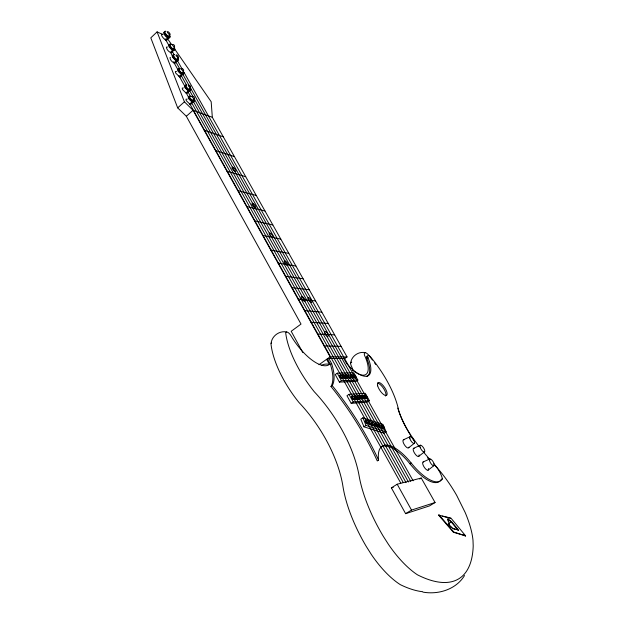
<?xml version="1.0" encoding="UTF-8"?>
<svg xmlns="http://www.w3.org/2000/svg" width="624" height="624" viewBox="0 0 624 624"><rect width="100%" height="100%" fill="white"/><g stroke="black" fill="none" stroke-linecap="round" stroke-linejoin="round"><path stroke-width="0.94" d="M173.144 56.644C172.895 58.001 176.21 61.37 176.53 59.389M169.712 34.538L168.893 34.039A1.934 0.601 48 0 1 167.411 31.707A1.934 0.601 48 0 1 169.4 32.908A1.934 0.601 48 0 1 169.712 34.538L169.517 37.105L168.94 37.651L167.294 36.66A3.861 1.201 47.9 0 1 164.681 33.524A3.861 1.201 47.9 0 1 164.713 31.746M174.548 47.065C175.516 43.688 169.096 43.368 174.548 47.065L174.322 49.608L173.729 50.154L171.077 48.251L169.502 46.121L169.182 44.624L170.282 44.546M178.16 57.509C179.197 54.187 172.708 53.882 178.16 57.509L177.902 60.021L177.31 60.567L174.658 58.711L173.098 56.628L172.801 55.146L173.917 55.068M183.565 71.222C184.696 67.977 178.113 67.704 183.565 71.222L183.269 73.702L182.668 74.256L181.997 73.975L178.495 70.418L178.23 68.975L179.361 68.897M190.429 87.641C191.677 84.49 184.993 84.248 190.429 87.641L190.102 90.074L189.485 90.62L188.807 90.355L185.991 87.906L185.063 86.096L185.546 85.301M194.243 98.678C195.569 95.597 188.807 95.371 194.243 98.678L193.877 101.088L193.261 101.642L192.582 101.384L189.774 98.998L188.869 97.227L189.384 96.439M271.081 343.473C271.666 336.071 279.404 330.385 286.642 331.999M169.377 34.382L168.269 37.346M174.213 46.917L173.059 49.858M177.824 57.361L176.631 60.278M350.665 363.028C351.406 356.164 358.621 351.086 365.336 352.685M183.23 71.081L181.997 73.975M190.094 87.5L188.807 90.355M193.908 98.553L192.582 101.384M171.873 52.338L171.623 52.751C169.073 52.385 166.639 49.663 166.39 47.128L167.513 47.042M178.152 60.169L177.31 60.567M175.438 62.767L175.172 63.172C172.653 62.852 170.188 60.177 169.978 57.665L170.391 57.424M464.552 575.492C456.089 589.43 438.493 594.867 422.971 592.121M186.311 93.124L188.651 97.352M162.926 34.546L157.092 31.879L150.797 37.846L177.676 107.866L186.334 116.259L301.018 324.074L291.197 331.282L302.819 352.552M164.954 33.368L165.352 35.17L167.248 36.949L167.825 36.403L165.929 34.624M167.248 36.949L168.012 36.488M162.685 34.406A3.931 1.232 47.9 0 0 161.702 35.56A3.931 1.232 47.9 0 0 164.596 39.25L165.586 39.944L167.716 37.939L168.394 38.251A3.939 1.225 47.9 0 0 169.073 37.066M165.586 39.944L166.265 40.248L168.394 38.251M170.258 46.082C168.293 46.129 171.116 49.101 172.037 49.483L172.63 48.929M172.037 49.483L172.817 49.015M170.336 52.455L172.497 50.45L173.776 50.747L173.885 49.585M171.023 52.759L173.183 50.755M175.617 59.927L176.218 59.374M176.046 60.107L176.639 59.561M173.878 62.891L176.062 60.879L177.356 61.168L177.489 60.021M174.572 63.18L176.748 61.175M178.823 70.294L179.127 71.994L180.983 73.64L181.592 73.094L179.728 71.44M180.983 73.64L182.013 73.265M176.53 71.409L175.367 71.503L175.64 72.977L179.205 76.588L181.412 74.576L182.715 74.849L182.879 73.726M179.205 76.588L179.891 76.869L182.107 74.857M185.702 86.822L185.39 87.337L185.968 88.468L187.808 90.051L188.425 89.505L187.762 89.092M187.808 90.051L188.612 89.575M183.401 87.968L182.224 88.062L182.458 89.489L185.975 92.976L188.214 90.956L189.524 91.213L189.719 90.121M185.975 92.976L186.662 93.249L188.908 91.229M177.676 107.866L184.415 101.821L157.092 31.879M189.524 97.937L189.189 98.444L189.758 99.551L191.584 101.104L192.208 100.55L190.921 99.606M191.584 101.104L192.637 100.714M187.208 99.107L186.014 99.208L186.225 100.612L189.712 104.013L191.981 101.985L193.3 102.227L193.518 101.158M189.712 104.013L190.406 104.27L192.676 102.242M186.334 116.259L193.066 110.269L212.324 117.32L347.053 356.936L344.284 358.886M170.594 52.588L172.552 55.988M408.712 447.728L414.445 443.235M418.548 456.472L424.632 451.753M189.969 104.13L340.618 374.915M428.017 470.192L433.844 465.73A3.962 1.42 57.7 0 0 432.011 460.216A3.962 1.42 57.7 0 0 429.64 461.042A3.962 1.42 57.7 0 0 433.844 465.73M318.981 364.72L330.143 356.819L347.053 356.936M419.11 446.488A90.8 30.451 56.5 0 1 412.043 436.894A39.273 13.759 56.8 0 1 398.642 410.319A59.779 22.48 55.6 0 0 371.179 357.708A3.916 1.404 55.1 0 0 368.269 355.384A3.916 1.404 55.1 0 0 368.004 357.692A31.122 11.489 54.8 0 1 367.13 376.1A31.122 11.489 54.8 0 1 346.601 363.472L343.832 358.535L328.809 358.472L327.6 359.33L330.416 364.4A51.184 20.81 54.2 0 1 330.985 386.498A167.848 77.579 57 0 1 377.286 460.949L378.581 460.114A42.572 16.419 58.2 0 1 411.2 463.031A43.04 15.553 57.2 0 0 442.416 478.748L441.199 479.505A43.017 15.6 57.3 0 1 440.427 480.581M330.416 364.4L331.625 363.55L328.809 358.472M337.256 373.175L335.244 374.579L339.409 382.091L355.875 381.436L357.848 380.086L353.761 372.793L337.256 373.175L341.429 380.695L357.848 380.086M344.534 376.779L345.267 376.264L344.027 374.829L343.145 374.852L342.404 375.367L342.997 377.809L341.367 378.355L340.119 376.912L339.752 375.437L341.383 374.899L342.631 376.342M341.383 374.899L339.752 375.437M340.119 376.912L340.86 376.397L340.493 374.923M366.842 376.568A31.099 11.521 54.8 0 0 366.857 358.48L368.004 357.692M344.027 374.829L342.404 375.367M343.145 374.852L343.512 376.319L342.771 376.826L344.019 378.261L345.634 377.723L345.033 375.297L345.774 374.782L346.64 374.759L347.88 376.186L348.247 377.637L347.513 378.152L346.648 378.175L345.407 376.748L346.141 376.241L345.774 374.782M341.367 378.355L342.997 377.809M346.64 374.759L345.033 375.297M330.985 386.498L332.233 385.632A51.215 20.756 54.2 0 0 331.625 363.55M353.161 376.03L351.936 374.626L351.086 374.642L350.353 375.149L350.899 377.559L349.3 378.089L347.701 375.227L349.292 374.689L350.524 376.108M344.019 378.261L345.634 377.723M339.409 382.091L341.429 380.695M347.147 376.701L347.88 376.186M348.067 376.67L348.8 376.163L348.434 374.712M346.648 378.175L348.247 377.637M351.086 374.642L351.452 376.085L350.719 376.592L351.952 378.004L353.535 377.473L352.888 375.079L353.621 374.579L354.463 374.556L355.68 375.96L356.054 377.387L355.329 377.894L354.487 377.918L353.262 376.514L353.995 376.007L353.621 374.579M349.3 378.089L350.899 377.559M351.952 378.004L353.535 377.473M354.487 377.918L356.054 377.387M349.003 394.337L346.967 395.733L351.203 403.361L367.427 402.051L369.424 400.702L365.274 393.307L349.003 394.337L353.246 401.981L369.424 400.702M356.99 397.285L355.735 395.842L354.869 395.905L354.12 396.412L354.775 398.97L353.153 399.547L351.889 398.104L351.507 396.591L353.129 396.022L354.385 397.465M353.129 396.022L351.507 396.591M351.889 398.104L352.638 397.589L352.256 396.076M355.735 395.842L354.12 396.412M354.869 395.905L355.259 397.402L354.51 397.917L355.758 399.352L357.373 398.783L356.717 396.24L357.458 395.733L358.316 395.671L359.564 397.106L358.816 397.605M358.316 395.671L356.717 396.24M353.153 399.547L354.775 398.97M361.421 397.426L362.17 396.919L360.929 395.499L360.079 395.554L359.338 396.061L359.947 398.596L358.348 399.165L357.1 397.73L357.848 397.223L357.458 395.733M360.188 395.998L360.929 395.499M355.758 399.352L357.373 398.783M360.079 395.554L360.469 397.036L359.728 397.543L360.968 398.97L362.56 398.401L361.951 395.881L362.692 395.374L363.535 395.32L365.157 398.213L363.574 398.775L362.341 397.355L363.082 396.856L362.692 395.374M351.203 403.361L353.246 401.981M363.535 395.32L361.951 395.881M358.348 399.165L359.947 398.596M364.455 395.71L366.023 395.156L367.637 398.034L366.07 398.596L364.455 395.71L365.29 395.655M360.968 398.97L362.56 398.401M364.026 397.238L364.759 396.739M364.845 397.176L365.586 396.677L365.196 395.21M363.574 398.775L365.157 398.213M366.07 398.596L367.637 398.034M362.872 417.815L360.805 419.188L363.956 426.808L384.088 433.173L386.123 431.847L382.949 424.398L362.872 417.815L366.038 425.435L386.123 431.847M365.321 420.623L366.085 420.116L367.162 420.467L368.316 422.113L368.394 423.415L367.63 423.922L366.545 423.571L365.391 421.925L365.321 420.623L366.397 420.974L367.162 420.467M365.391 421.925L366.155 421.418L366.085 420.116M369.307 421.169L368.55 421.676L368.628 422.971L369.775 424.616L370.851 424.96L371.608 424.453L371.53 423.158L370.375 421.52L369.307 421.169L369.385 422.464L370.539 424.109L371.608 424.453M367.552 422.62L368.316 422.113M366.545 423.571L367.31 423.064L368.394 423.415M368.628 422.971L369.385 422.464M363.956 426.808L366.038 425.435M372.505 422.214L371.748 422.713L371.834 424.008L372.98 425.646L374.041 425.981L374.798 425.482L374.712 424.195L373.565 422.557L372.505 422.214L372.59 423.501L373.737 425.139L374.798 425.482M370.765 423.657L371.53 423.158M369.775 424.616L370.539 424.109M371.834 424.008L372.59 423.501M375.749 423.267L374.993 423.766L375.079 425.061L376.225 426.691L377.278 427.027L378.035 426.527L377.941 425.24L376.802 423.61L375.749 423.267L375.835 424.554L376.982 426.192L378.035 426.527M373.955 424.694L374.712 424.195M372.98 425.646L373.737 425.139M376.046 424.109L376.802 423.61M375.079 425.061L375.835 424.554M378.23 424.819L378.986 424.328L380.024 424.663L381.163 426.286L381.256 427.573L380.5 428.064L379.462 427.729L378.323 426.106L378.23 424.819L379.267 425.162M376.225 426.691L376.982 426.192M378.323 426.106L379.08 425.607L378.986 424.328M382.083 425.334L381.334 425.833L381.428 427.112L382.559 428.727L383.596 429.062L384.345 428.571L384.244 427.284L383.113 425.677L382.083 425.334L382.184 426.613L383.315 428.236L384.345 428.571M379.462 427.729L380.219 427.229L381.256 427.573M381.428 427.112L382.184 426.613M382.559 428.727L383.315 428.236M380.617 447.236A42.549 16.466 58.2 0 1 409.952 463.819L411.2 463.031M391.373 487.851L397.192 484.216L421.247 478.039L435.068 502.523L429.39 505.955L405.616 513.653L391.373 487.851L393.245 487.36M419.648 479.029L421.247 478.039M405.616 513.653L411.52 510.065L435.068 502.523M438.594 515.135L450.918 518.084L465.613 535.852L453.375 532.264L438.594 515.135L440.427 515.627M448.055 521.048L447.673 519.176L448.087 518.934L451.675 521.773L458.617 530.166L453.024 528.333L449.413 525.486L448.087 518.934M448.227 523.809L451.675 521.773M448.999 525.728L449.413 525.486M453.024 528.333L452.618 528.567L455.013 529.355M403.517 439.764L410.147 436.667M413.735 448.266L420.358 445.216M423.173 461.939L429.835 458.929M190.406 104.27L191.038 104.247L191.256 103.178M186.662 93.249L187.286 93.226L187.489 92.141M192.013 101.26L192.566 100.589M193.261 101.642L193.877 101.626L194.087 100.581M347.701 375.227L348.559 375.203M350.353 375.149L351.203 375.125M352.888 375.079L353.738 375.055M189.485 90.62L190.094 90.613L190.281 89.544M179.891 76.869L180.508 76.861L180.671 75.738M188.237 90.223L188.643 90.215M182.668 74.256L183.269 74.24L183.425 73.148M181.412 73.819L181.919 73.109M173.729 50.154L174.314 50.146L174.424 49.007M172.466 49.663L172.856 49.663M167.669 37.136L168.207 36.871A2.418 0.757 47.9 0 0 168.113 36.395M324.082 345.922L341.11 346.375M317.483 334.051L334.643 334.862M310.939 322.28L328.224 323.45M304.45 310.612L321.859 312.133M298.022 299.044L315.549 300.916M291.65 287.586L309.293 289.786M285.332 276.221L303.092 278.756M278.031 263.086L295.924 266.003M270.8 250.091L288.818 253.375M189.47 97.079L188.284 97.172L188.495 98.576L191.981 101.985M185.632 85.94L184.462 86.034L184.704 87.461L188.214 90.956M186.88 84.887L185.734 84.973L185.671 85.543L187.473 88.343L190.102 90.074L190.702 90.059L190.889 88.998M262.634 235.388L280.792 239.086M178.729 69.397L177.575 69.482L177.848 70.949L181.412 74.576M173.293 55.567L172.154 55.645L172.458 57.151L176.062 60.879M174.509 54.522L173.394 54.6C173.612 57.065 176.023 59.678 178.495 60.013L178.152 57.946M254.553 220.857L272.844 224.96M169.666 45.037L168.542 45.115L168.87 46.652L172.497 50.45M246.558 206.489L264.989 210.99M237.682 190.515L256.253 195.452M442.26 516.118L450.512 518.326M226.98 171.265L245.723 176.725M215.491 150.595L234.413 156.601M465.613 535.852L453.788 532.03L439 514.886M204.188 130.268L223.275 136.804M191.654 96.502L189.571 96.112L189.782 97.484L191.256 99.403L194.493 101.072L194.275 99.146M180.882 68.858L178.831 68.429C178.994 70.855 181.444 73.406 183.869 73.694L184.033 72.602M171.787 44.538L169.767 44.07C170.032 46.558 172.403 49.226 174.907 49.6L174.525 47.494M167.716 37.939L166.725 37.253A3.939 1.225 47.9 0 1 164.057 34.047A3.939 1.225 47.9 0 1 164.089 32.237M447.673 519.176L451.269 522.015L458.211 530.4M184.415 101.821L193.066 110.269L330.143 356.819M186.584 87.914L187.13 88.538M340.86 376.397L342.116 377.84M357.848 397.223L359.096 398.658M355.259 397.402L356.515 398.845M352.638 397.589L353.902 399.04M353.995 376.007L355.212 377.419M351.452 376.085L352.677 377.497M348.8 376.163L350.033 377.582M365.586 396.677L366.811 398.096M346.141 376.241L347.381 377.668M363.082 396.856L364.315 398.276M343.512 376.319L344.76 377.754M360.469 397.036L361.709 398.463M463.983 534.604L465.208 536.086M448.812 524.511L451.121 527.303M372.52 360.064L369.08 355.633A5.624 2.02 55.1 0 0 364.822 352.739A5.624 2.02 55.1 0 0 365.336 357.131A29.367 10.881 54.8 0 1 356.015 372.59M379.08 425.607L380.219 427.229M366.155 421.418L367.31 423.064M167.63 38.867L171.491 44.437M174.798 49.218L211.177 101.743L212.324 117.32M173.924 57.026L174.338 57.673M170.321 46.535L170.742 47.198M165.188 38.828L168.753 45.178M172.084 51.121L173.987 54.514M177.325 60.458L182.091 68.952M183.994 72.345L353.582 374.642M355.009 377.192L365.492 395.873M366.444 397.574L382.161 425.591M383.588 428.142L413.127 480.792M175.874 61.932L179.681 68.726M182.536 73.819L189.665 86.557M190.616 88.257L350.875 374.408M352.303 376.958L362.762 395.639M364.19 398.19L378.932 424.507M380.835 427.908L410.795 481.4M173.519 61.823L177.996 69.826M181.319 75.769L186.545 85.121M189.4 90.223L192.722 96.166M194.15 98.717L348.574 374.93M349.994 377.481L360.454 396.178M361.873 398.728L376.132 424.226M377.559 426.777L408.439 482.017M178.862 75.551L184.735 86.081M188.066 92.032L190.437 96.291M193.284 101.4L346.219 375.414M347.646 377.972L357.614 395.842M359.042 398.393L372.817 423.072M374.244 425.623L406.06 482.641M191.966 103.303L343.52 375.32M344.939 377.871L355.352 396.568M356.78 399.118L369.088 421.223M370.508 423.774L403.19 482.422M342.038 377.465L352.459 396.201M353.878 398.759L366.187 420.896M367.614 423.454L400.756 483.054M397.192 484.216L411.52 510.065M326.602 359.323L329.417 364.408A13.783 12.16 87.4 0 0 321.633 365.258M350.86 362.521A5.585 2.09 55.2 0 0 351.655 366.647A29.164 11.248 54.9 0 1 353.122 370.726M351.226 362.224A5.585 2.09 55.2 0 1 351.749 362.162M429.32 459.693A53.555 18.533 56.9 0 1 427.526 457.813M413.696 440.185A53.555 18.533 56.9 0 1 412.113 437.752M410.576 435.31A53.555 18.533 56.9 0 1 397.761 408.088M374.642 362.957A71.776 27.339 55.5 0 1 375.679 364.432M355.36 372.177A29.367 10.881 54.8 0 1 352.646 370.204M329.417 364.408A36.769 14.461 54.1 0 1 290.971 335.712A4.602 1.88 53.9 0 0 287.633 332.264A4.602 1.88 53.9 0 0 285.73 333.122A66.277 26.083 55 0 0 314.239 391.708A88.078 39.335 56.6 0 1 350.353 447.112A93.085 41.746 56.5 0 1 359.135 475.948A91.673 35.825 59.1 0 0 383.245 536.227L388.432 544.354A65.816 26.286 59.2 0 0 417.417 574.798A151.96 59.491 57.2 0 0 473.203 545.899L472.992 540.228A64.693 24.016 58.7 0 0 465.145 512.444L456.674 495.37A65.528 24.344 58.7 0 0 434.132 464.552M422.557 591.708A150.844 61.433 57.4 0 1 400.312 584.649A65.309 27.121 59.6 0 1 371.397 554.549L366.28 546.476A90.987 36.98 59.4 0 1 342.935 486.314A92.321 43.033 56.7 0 0 334.573 457.478A87.36 40.544 56.8 0 0 298.888 402.394A65.801 26.941 55.1 0 1 271.003 343.949A4.571 1.942 53.9 0 1 271.565 342.888M433.852 463.772A14.906 5.366 57.9 0 1 442.416 478.748M430.139 459.74A90.8 30.451 56.5 0 1 423.361 451.831M439.982 481.034A43.017 15.6 57.3 0 1 409.952 463.819M366.857 358.48A3.908 1.412 55.1 0 1 367.138 356.171M377.465 383.261A7.652 2.792 55.9 0 1 383.822 388.83A7.652 2.792 55.9 0 1 385.499 396.053M332.233 385.632A167.973 77.384 57 0 1 378.581 460.114M408.899 447.197A4.797 1.778 57.2 0 1 404.469 444.912A4.797 1.778 57.2 0 1 404.063 439.78M419.055 454.888A4.774 1.747 57.4 0 1 417.121 456.035A4.774 1.747 57.4 0 1 413.548 451.105A4.774 1.747 57.4 0 1 414.266 448.282M428.493 468.562A4.797 1.747 57.8 0 1 426.605 469.778A4.797 1.747 57.8 0 1 423.025 464.841A4.797 1.747 57.8 0 1 423.688 461.939M166.951 39.055A3.931 1.232 47.9 0 1 166.265 40.248M169.744 37.237A3.861 1.201 47.9 0 1 168.94 37.651M170.18 35.942A3.861 1.201 48 0 1 169.517 37.105L167.879 36.114A3.861 1.201 48 0 1 165.04 32.495A3.861 1.201 48 0 1 165.992 31.372M272.969 237.416L271.534 237.12A2.824 1.03 51.7 0 1 269.217 233.594A2.824 1.03 51.7 0 1 271.417 234.047A2.824 1.03 51.7 0 1 272.969 237.416M286.003 264.607L285.503 264.085A2.855 1.061 52.4 0 1 284.77 260.777A2.855 1.061 52.4 0 1 287.96 264.482L288.007 264.935A2.855 1.061 52.4 0 1 286.003 264.607M325.892 335.018L325.424 334.409A2.933 1.108 54.2 0 1 325.003 331.375A2.933 1.108 54.2 0 1 328.045 334.534L328.247 335.127A2.933 1.108 54.2 0 1 327.756 336.305A2.933 1.108 54.2 0 1 325.892 335.018M302.656 299.965L302.188 299.364A2.909 1.1 53.3 0 1 301.852 296.47A2.909 1.1 53.3 0 1 304.91 299.653L305.089 300.222A2.909 1.1 53.3 0 1 304.551 301.306A2.909 1.1 53.3 0 1 302.656 299.965M308.966 300.565L308.576 299.933A2.878 1.076 53.4 0 1 308.607 297.695A2.878 1.076 53.4 0 1 311.321 300.23L311.626 300.846A2.878 1.076 53.4 0 1 311.29 302.476A2.878 1.076 53.4 0 1 308.966 300.565M232.214 168.363A2.769 0.975 50.2 0 0 235.529 171.561A2.769 0.975 50.2 0 0 234.156 168.121A2.769 0.975 50.2 0 0 232.214 168.363M252.205 204.633A2.8 1.006 51 0 0 255.536 207.808A2.8 1.006 51 0 0 254.093 204.227A2.8 1.006 51 0 0 252.205 204.633M377.668 385.85A7.66 2.785 55.8 0 0 385.967 395.522A7.66 2.785 55.8 0 0 383.198 385.616A7.66 2.785 55.8 0 0 377.668 385.85M409.89 438.711A3.962 1.443 57.1 0 0 414.141 443.453A3.962 1.443 57.1 0 0 412.394 438.017A3.962 1.443 57.1 0 0 409.89 438.711M420.131 447.283A3.939 1.42 57.3 0 0 424.343 451.979A3.939 1.42 57.3 0 0 422.557 446.534A3.939 1.42 57.3 0 0 420.131 447.283"/></g></svg>
